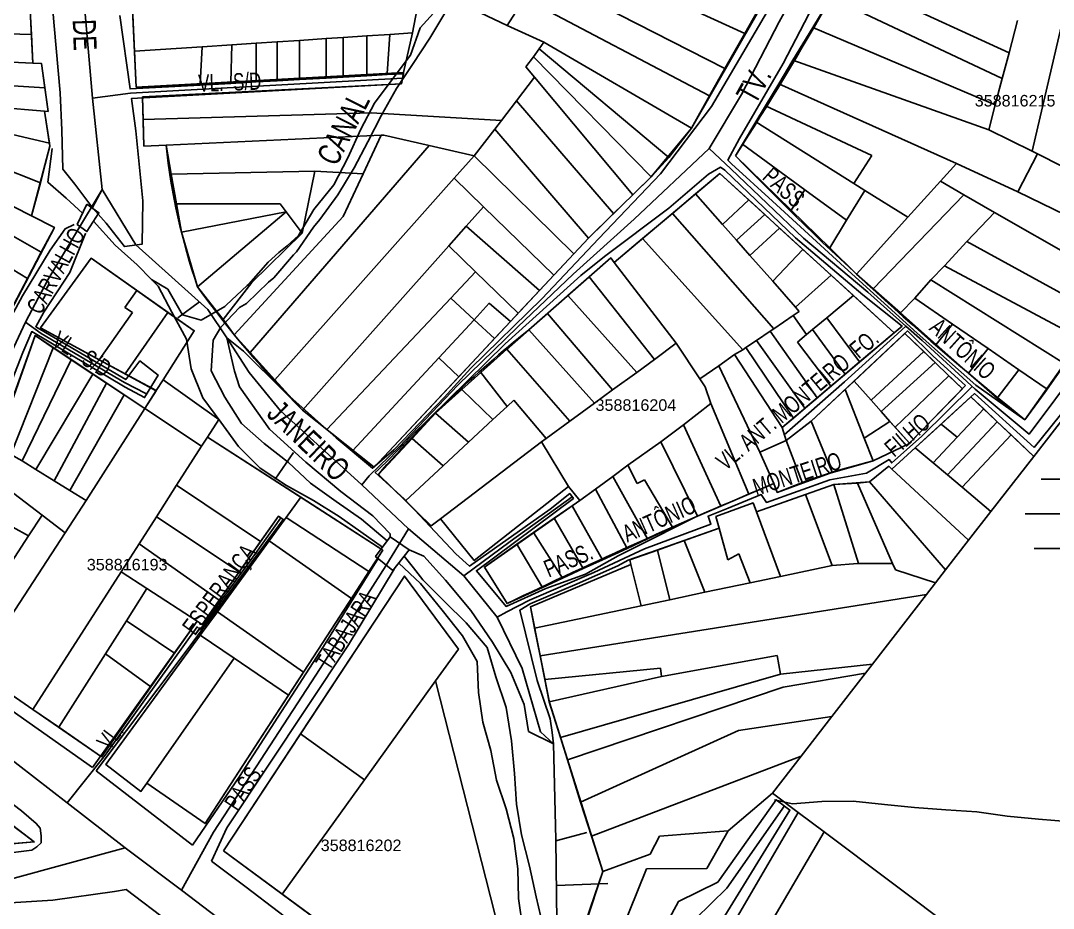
# Model space of a CAD drawing. Extents: x 201512 to 203323, y 4836571 to 4838029.
# Drawn here: x 202843.9 to 203022.7, y 4837185.4 to 4837339.1 of the extents above; entities that cross this region are included whole.
import ezdxf

# ---------------------------------------------------------------- set-up
doc = ezdxf.new("R2010")
doc.units = 0
doc.header["$LTSCALE"] = 1.5
doc.header["$MEASUREMENT"] = 0
for name, color, linetype in [('CD-MALHA-LOTES', 40, 'CONTINUOUS'), ('CD_TXT_QUADRA', 7, 'CONTINUOUS'), ('HD-ALAGADO-BREJO', 170, 'CONTINUOUS'), ('HD-CANAIS', 7, 'CONTINUOUS'), ('HD-TXT-CANAIS', 7, 'CONTINUOUS'), ('HD-VALAS-DRENOS', 170, 'CONTINUOUS'), ('RU-QUADRAS', 6, 'CONTINUOUS'), ('SV-EIXO-RUA-N-PAV', 6, 'CONTINUOUS'), ('SV-EIXO-RUA-PAV', 20, 'CONTINUOUS'), ('SV-ESTIVAS', 7, 'CONTINUOUS'), ('SV-PONTE-BUEIRO', 249, 'CONTINUOUS'), ('SV-RUA-NAO-PAV-S-GUIA-C-GUIA', 7, 'CONTINUOUS'), ('SV-RUA-PAVIM-S-GUIA-C-GUIA', 7, 'CONTINUOUS'), ('SV-TXT-RUA-N-PAV-S-GUIA-C-GUIA', 7, 'CONTINUOUS')]:
    doc.layers.add(name, color=color, linetype=linetype)
doc.styles.add('3588-16-2D_TXT$0$ARIAL', font='arial.ttf')
doc.styles.add('ARIAL', font='arial.ttf')
doc.styles.add('MONOTXT', font='arial.ttf', dxfattribs={"height": 0.2})

# ---------------------------------------------------------------- blocks, each defined once
blk = doc.blocks.new('*X4')
at = {"layer": 'HD-ALAGADO-BREJO', "color": 0}
for p, q in [((203020.595701, 4837259.714889), (203223.572554, 4837259.716919)), ((203017.827759, 4837253.714828), (203230.364967, 4837253.716954)), ((203019.383319, 4837247.714811), (203106.482137, 4837247.715682))]:
    blk.add_line(p, q, dxfattribs=at)

msp = doc.modelspace()

# ---------------------------------------------------------------- linework, layer by layer
at = {"layer": 'CD-MALHA-LOTES', "linetype": 'Continuous'}
for p, q in [((203029.86, 4837362.73), (203019.02, 4837316.51)), ((202937.39, 4837351.5), (202969.26, 4837336.87)), ((202934.6, 4837346.74), (202965.82, 4837330.81)), ((202986.17, 4837346.76), (203015.04, 4837333.53)), ((202917.59, 4837343.28), (202928.14, 4837338.22)), ((202928.14, 4837338.22), (202931.13, 4837342.99)), ((202931.13, 4837342.99), (202963.15, 4837326.09)), ((202984.21, 4837343.06), (202981.07, 4837337.88)), ((202984.21, 4837343.06), (203013.85, 4837329.07)), ((202845.75, 4837336.71), (202845.48, 4837341.8)), ((202911.71, 4837336.95), (202912.54, 4837341.2)), ((202969.26, 4837336.87), (202971.53, 4837340.83)), ((202863.31, 4837340.02), (202863.59, 4837333.79)), ((203015.04, 4837333.53), (203016.52, 4837339.08)), ((202805.46, 4837337.54), (202845.75, 4837336.71)), ((202907.82, 4837336.7), (202911.71, 4837336.95)), ((202910.19, 4837330.09), (202911.71, 4837336.95)), ((202928.14, 4837338.22), (202934.49, 4837335.33)), ((202965.82, 4837330.81), (202969.26, 4837336.87)), ((202981.07, 4837337.88), (202977.58, 4837332.25)), ((202981.07, 4837337.88), (203012.64, 4837324.5)), ((202846, 4837331.72), (202845.75, 4837336.71)), ((202880.46, 4837334.9), (202884.64, 4837335.18)), ((202884.64, 4837335.18), (202888.28, 4837335.42)), ((202884.65, 4837328.69), (202884.64, 4837335.18)), ((202888.28, 4837335.42), (202892.17, 4837335.67)), ((202888.29, 4837328.89), (202888.28, 4837335.42)), ((202892.17, 4837335.67), (202896.79, 4837335.97)), ((202892.18, 4837329.1), (202892.17, 4837335.67)), ((202896.79, 4837335.97), (202899.7, 4837336.17)), ((202896.8, 4837329.35), (202896.79, 4837335.97)), ((202899.7, 4837336.17), (202903.83, 4837336.44)), ((202899.71, 4837329.51), (202899.7, 4837336.17)), ((202903.83, 4837336.44), (202907.82, 4837336.7)), ((202903.84, 4837329.74), (202903.83, 4837336.44)), ((202907.33, 4837329.93), (202907.82, 4837336.7)), ((202933.66, 4837334.18), (202934.49, 4837335.33)), ((202934.49, 4837335.33), (202960.04, 4837320.49)), ((202805.62, 4837333.48), (202846, 4837331.72)), ((202863.59, 4837333.79), (202875.33, 4837334.56)), ((202863.59, 4837333.79), (202863.9, 4837327.55)), ((202874.97, 4837328.16), (202875.33, 4837334.56)), ((202875.33, 4837334.56), (202880.46, 4837334.9)), ((202880.46, 4837334.9), (202880.29, 4837328.45)), ((202933.66, 4837334.18), (202932.67, 4837332.82)), ((202956.14, 4837315.39), (202933.66, 4837334.18)), ((203013.85, 4837329.07), (203015.04, 4837333.53)), ((202847.48, 4837331.67), (202846, 4837331.72)), ((202848.06, 4837327.46), (202847.48, 4837331.67)), ((202932.67, 4837332.82), (202931.38, 4837331.06)), ((202932.67, 4837332.82), (202953.04, 4837312.03)), ((202977.58, 4837332.25), (202975.18, 4837328.12)), ((202977.58, 4837332.25), (203011.57, 4837320.19)), ((202899.71, 4837329.51), (202903.84, 4837329.74)), ((202903.84, 4837329.74), (202907.33, 4837329.93)), ((202907.33, 4837329.93), (202910.19, 4837330.09)), ((202910.19, 4837330.09), (202909.82, 4837328.17)), ((202931.38, 4837331.06), (202932.85, 4837329.3)), ((202963.15, 4837326.09), (202965.82, 4837330.81)), ((202848.06, 4837327.46), (202821.37, 4837329.11)), ((202863.9, 4837327.55), (202874.97, 4837328.16)), ((202909.82, 4837328.17), (202865, 4837325.87)), ((202874.97, 4837328.16), (202880.29, 4837328.45)), ((202880.29, 4837328.45), (202884.65, 4837328.69)), ((202884.65, 4837328.69), (202888.29, 4837328.89)), ((202888.29, 4837328.89), (202892.18, 4837329.1)), ((202892.18, 4837329.1), (202896.8, 4837329.35)), ((202896.8, 4837329.35), (202899.71, 4837329.51)), ((202932.85, 4837329.3), (202929.73, 4837325.21)), ((202949.87, 4837308.94), (202932.85, 4837329.3)), ((202975.18, 4837328.12), (202972.88, 4837324.32)), ((202975.18, 4837328.12), (203005.96, 4837314.37)), ((203012.64, 4837324.5), (203013.85, 4837329.07)), ((202848.62, 4837323.36), (202848.06, 4837327.46)), ((202823.01, 4837325.42), (202848.01, 4837323.41)), ((202865, 4837325.87), (202865.09, 4837321.98)), ((202929.73, 4837325.21), (202927.12, 4837321.78)), ((202929.73, 4837325.21), (202946.54, 4837305.7)), ((202960.04, 4837320.49), (202963.15, 4837326.09)), ((203011.57, 4837320.19), (203012.64, 4837324.5)), ((202848.86, 4837317.89), (202825.27, 4837323.41)), ((202848.86, 4837317.89), (202848.01, 4837323.41)), ((202848.01, 4837323.41), (202848.62, 4837323.36)), ((202904.58, 4837323.15), (202865.09, 4837321.98)), ((202927.12, 4837321.78), (202904.58, 4837323.15)), ((202972.88, 4837324.32), (202971.19, 4837321.54)), ((202972.88, 4837324.32), (202991.29, 4837315.75)), ((202865.09, 4837321.98), (202865.21, 4837317.36)), ((202927.12, 4837321.78), (202925.97, 4837320.27)), ((202971.19, 4837321.54), (202968.86, 4837317.69)), ((202971.19, 4837321.54), (202988.15, 4837310.87)), ((202823.75, 4837320.36), (202847.31, 4837311.02)), ((202906.32, 4837319.25), (202869.05, 4837317.54)), ((202903.19, 4837312.59), (202906.32, 4837319.25)), ((202906.77, 4837319.27), (202906.32, 4837319.25)), ((202914.63, 4837317.47), (202906.77, 4837319.27)), ((202925.97, 4837320.27), (202922.4, 4837315.7)), ((202942.21, 4837301.43), (202925.97, 4837320.27)), ((202956.14, 4837315.39), (202960.04, 4837320.49)), ((203019.02, 4837316.51), (203011.57, 4837320.19)), ((203062.34, 4837319.09), (203019.31, 4837263.66)), ((202822.16, 4837317.17), (202845.78, 4837305.28)), ((202847.31, 4837311.02), (202848.95, 4837317.33)), ((202848.95, 4837317.33), (202848.86, 4837317.89)), ((202865.21, 4837317.36), (202869.05, 4837317.54)), ((202869.05, 4837317.54), (202869.94, 4837312.53)), ((202883.61, 4837281.66), (202914.63, 4837317.47)), ((202922.4, 4837315.7), (202914.63, 4837317.47)), ((202968.86, 4837317.69), (202967.66, 4837315.7)), ((202979.69, 4837309.8), (202968.86, 4837317.69)), ((202918.97, 4837311.83), (202922.4, 4837315.7)), ((202922.4, 4837315.7), (202939.69, 4837298.74)), ((202953.04, 4837312.03), (202956.14, 4837315.39)), ((202967.66, 4837315.7), (202977.31, 4837306.27)), ((202991.29, 4837315.75), (202988.15, 4837310.87)), ((203019.96, 4837316.04), (203016.59, 4837309.45)), ((203019.96, 4837316.04), (203019.02, 4837316.51)), ((203019.96, 4837316.04), (203024.17, 4837313.91)), ((203003.18, 4837311.3), (203005.96, 4837314.37)), ((203005.96, 4837314.37), (203016.59, 4837309.45)), ((202869.94, 4837312.53), (202894.83, 4837313.04)), ((202869.94, 4837312.53), (202870.86, 4837307.37)), ((202887.89, 4837276.9), (202918.97, 4837311.83)), ((202892.65, 4837302.29), (202894.83, 4837313.04)), ((202894.83, 4837313.04), (202903.19, 4837312.59)), ((202903.19, 4837312.59), (202899.72, 4837305.19)), ((202924.05, 4837306.87), (202918.97, 4837311.83)), ((202949.87, 4837308.94), (202953.04, 4837312.03)), ((202964.97, 4837312.62), (202960.75, 4837309.09)), ((202969.97, 4837308.07), (202964.97, 4837312.62)), ((202847.45, 4837299), (202826.47, 4837310.97)), ((202845.78, 4837305.28), (202847.31, 4837311.02)), ((202988.15, 4837310.87), (202990.07, 4837309.67)), ((202997.51, 4837305.05), (203003.18, 4837311.3)), ((203003.18, 4837311.3), (203007.22, 4837308.95)), ((202946.54, 4837305.7), (202949.87, 4837308.94)), ((202960.75, 4837309.09), (202956.75, 4837305.72)), ((202965.42, 4837303.81), (202960.75, 4837309.09)), ((202979.69, 4837309.8), (202977.31, 4837306.27)), ((202986.91, 4837304.53), (202979.69, 4837309.8)), ((202990.07, 4837309.67), (202986.91, 4837304.53)), ((202990.07, 4837309.67), (202997.51, 4837305.05)), ((202991.51, 4837292.68), (203007.22, 4837308.95)), ((203007.22, 4837308.95), (203012.51, 4837305.86)), ((203016.59, 4837309.45), (203038.29, 4837298.9)), ((202824.2, 4837307.07), (202845.07, 4837294.47)), ((202870.86, 4837307.37), (202871.73, 4837302.47)), ((202870.86, 4837307.37), (202888.8, 4837307.37)), ((202888.8, 4837307.37), (202889.87, 4837305.96)), ((202921.05, 4837303.53), (202924.05, 4837306.87)), ((202936.19, 4837295.01), (202924.05, 4837306.87)), ((202969.97, 4837308.07), (202965.42, 4837303.81)), ((202972.78, 4837305.5), (202969.97, 4837308.07)), ((202849.72, 4837303.29), (202845.78, 4837305.28)), ((202871.73, 4837302.47), (202889.87, 4837305.96)), ((202889.87, 4837305.96), (202874.52, 4837292.99)), ((202899.72, 4837305.19), (202880.87, 4837284.7)), ((202889.87, 4837305.96), (202892.65, 4837302.29)), ((202942.21, 4837301.43), (202946.54, 4837305.7)), ((202956.75, 4837305.72), (202951.59, 4837301.38)), ((202974.3, 4837285.76), (202956.75, 4837305.72)), ((202972.78, 4837305.5), (202967.84, 4837301.07)), ((202975.31, 4837303.17), (202972.78, 4837305.5)), ((202977.31, 4837306.27), (202983.98, 4837299.75)), ((202988.61, 4837295.22), (202997.51, 4837305.05)), ((203007.71, 4837300.87), (203012.51, 4837305.86)), ((203012.51, 4837305.86), (203034.38, 4837293.4)), ((202847.45, 4837299), (202849.72, 4837303.29)), ((202918, 4837300.08), (202921.05, 4837303.53)), ((202921.05, 4837303.53), (202933.7, 4837292.35)), ((202967.84, 4837301.07), (202965.42, 4837303.81)), ((202975.31, 4837303.17), (202970.18, 4837298.42)), ((202979.34, 4837299.49), (202975.31, 4837303.17)), ((202983.98, 4837299.75), (202986.91, 4837304.53)), ((202871.73, 4837302.47), (202874.52, 4837292.99)), ((202883.93, 4837293.78), (202892.65, 4837302.29)), ((202939.69, 4837298.74), (202942.21, 4837301.43)), ((202946.66, 4837297.22), (202951.59, 4837301.38)), ((202951.59, 4837301.38), (202968.92, 4837282.11)), ((202892.67, 4837271.67), (202918, 4837300.08)), ((202922.67, 4837295.58), (202918, 4837300.08)), ((202970.18, 4837298.42), (202967.84, 4837301.07)), ((202974.11, 4837293.97), (202979.34, 4837299.49)), ((202984.22, 4837295.01), (202979.34, 4837299.49)), ((202983.98, 4837299.75), (202988.61, 4837295.22)), ((203007.71, 4837300.87), (203003.86, 4837296.64)), ((203030.74, 4837288.22), (203007.71, 4837300.87)), ((202845.07, 4837294.47), (202847.45, 4837299)), ((202856.06, 4837297.95), (202847.34, 4837285.88)), ((202864.02, 4837292.36), (202856.06, 4837297.95)), ((202936.19, 4837295.01), (202939.69, 4837298.74)), ((202946.06, 4837298), (202942.34, 4837294.75)), ((202946.66, 4837297.22), (202946.06, 4837298)), ((202974.11, 4837293.97), (202970.18, 4837298.42)), ((202957.42, 4837283.25), (202946.66, 4837297.22)), ((203003.86, 4837296.64), (203001.51, 4837294.21)), ((203003.86, 4837296.64), (203027.71, 4837283.93)), ((202842.71, 4837289.97), (202845.07, 4837294.47)), ((202918.37, 4837291.03), (202922.67, 4837295.58)), ((202930.04, 4837288.45), (202922.67, 4837295.58)), ((202933.7, 4837292.35), (202936.19, 4837295.01)), ((202942.34, 4837294.75), (202938.66, 4837291.52)), ((202953.63, 4837280.44), (202942.34, 4837294.75)), ((202978.07, 4837289.49), (202974.11, 4837293.97)), ((202978.07, 4837289.49), (202984.22, 4837295.01)), ((202988.13, 4837291.5), (202984.22, 4837295.01)), ((202988.61, 4837295.22), (202991.51, 4837292.68)), ((202998.72, 4837291.05), (203001.51, 4837294.21)), ((203001.51, 4837294.21), (203024.72, 4837279.66)), ((202861.93, 4837289.45), (202864.02, 4837292.36)), ((202869.38, 4837288.59), (202864.02, 4837292.36)), ((202874.52, 4837292.99), (202878.95, 4837287.34)), ((202878.95, 4837287.34), (202883.93, 4837293.78)), ((202930.04, 4837288.45), (202933.7, 4837292.35)), ((202991.51, 4837292.68), (202996.26, 4837288.48)), ((202896.92, 4837268.3), (202918.37, 4837291.03)), ((202918.37, 4837291.03), (202922.4, 4837287.31)), ((202938.66, 4837291.52), (202935.11, 4837288.39)), ((202950.56, 4837278.2), (202938.66, 4837291.52)), ((202983.48, 4837287.64), (202988.13, 4837291.5)), ((202995.15, 4837285.07), (202988.13, 4837291.5)), ((202998.72, 4837291.05), (202996.26, 4837288.48)), ((203005.26, 4837286.53), (202998.72, 4837291.05)), ((202863.27, 4837288.54), (202861.93, 4837289.45)), ((202861.95, 4837277.96), (202869.38, 4837288.59)), ((202873.95, 4837285.39), (202869.38, 4837288.59)), ((202922.4, 4837287.31), (202925.04, 4837290.15)), ((202925.04, 4837290.15), (202928.69, 4837287)), ((202977.66, 4837288.04), (202978.71, 4837288.76)), ((202978.71, 4837288.76), (202978.07, 4837289.49)), ((202857.47, 4837280.39), (202863.27, 4837288.54)), ((202878.95, 4837287.34), (202880.87, 4837284.7)), ((202922.4, 4837287.31), (202916.3, 4837280.74)), ((202922.4, 4837287.31), (202925.93, 4837284.06)), ((202925.93, 4837284.06), (202928.69, 4837287)), ((202928.69, 4837287), (202930.04, 4837288.45)), ((202935.11, 4837288.39), (202931.88, 4837285.55)), ((202946.36, 4837275.15), (202935.11, 4837288.39)), ((202977.66, 4837288.04), (202974.3, 4837285.76)), ((202977.66, 4837288.04), (202979.97, 4837284.73)), ((202981.03, 4837285.61), (202983.48, 4837287.64)), ((202983.48, 4837287.64), (202989.16, 4837280)), ((202996.26, 4837288.48), (203002.45, 4837283.01)), ((202847.34, 4837285.88), (202857.47, 4837280.39)), ((202868.56, 4837276.92), (202873.95, 4837285.39)), ((202931.88, 4837285.55), (202928.08, 4837282.2)), ((202943.26, 4837272.89), (202931.88, 4837285.55)), ((202971.29, 4837283.72), (202973.66, 4837285.32)), ((202973.66, 4837285.32), (202974.3, 4837285.76)), ((202973.66, 4837285.32), (202981.81, 4837273.8)), ((202979.97, 4837284.73), (202981.03, 4837285.61)), ((202981.03, 4837285.61), (202986.64, 4837277.86)), ((202989.16, 4837280), (202995.15, 4837285.07)), ((203005.26, 4837286.53), (203002.45, 4837283.01)), ((203011.41, 4837282.31), (203005.26, 4837286.53)), ((202846.37, 4837284.56), (202839.57, 4837265.64)), ((202849.48, 4837282.44), (202846.37, 4837284.56)), ((202880.87, 4837284.7), (202883.61, 4837281.66)), ((202919.75, 4837277.45), (202925.93, 4837284.06)), ((202953.63, 4837280.44), (202957.42, 4837283.25)), ((202957.42, 4837283.25), (202961.51, 4837277.09)), ((202969.47, 4837282.48), (202971.29, 4837283.72)), ((202971.29, 4837283.72), (202979.66, 4837271.99)), ((202978.39, 4837283.44), (202979.97, 4837284.73)), ((202984.19, 4837275.79), (202978.39, 4837283.44)), ((202996.98, 4837284.93), (202988.2, 4837276.69)), ((203000.27, 4837281.8), (202996.98, 4837284.93)), ((202842.19, 4837264), (202849.48, 4837282.44)), ((202852.6, 4837280.38), (202849.48, 4837282.44)), ((202883.61, 4837281.66), (202887.89, 4837276.9)), ((202928.08, 4837282.2), (202923.58, 4837278.17)), ((202938.99, 4837269.76), (202928.08, 4837282.2)), ((202968.92, 4837282.11), (202967.51, 4837281.29)), ((202968.92, 4837282.11), (202969.47, 4837282.48)), ((202969.47, 4837282.48), (202977.72, 4837270.26)), ((202991.14, 4837273.39), (203000.27, 4837281.8)), ((203002.27, 4837279.91), (203000.27, 4837281.8)), ((203002.45, 4837283.01), (203008.03, 4837278.05)), ((203011.41, 4837282.31), (203008.03, 4837278.05)), ((203016.72, 4837278.66), (203011.41, 4837282.31)), ((202844.11, 4837262.86), (202852.6, 4837280.38)), ((202856.35, 4837277.91), (202852.6, 4837280.38)), ((202857.47, 4837280.39), (202861.95, 4837277.96)), ((202916.3, 4837280.74), (202901.42, 4837264.7)), ((202919.75, 4837277.45), (202916.3, 4837280.74)), ((202950.56, 4837278.2), (202953.63, 4837280.44)), ((202967.51, 4837281.29), (202964.81, 4837279.32)), ((202975.74, 4837268.63), (202967.51, 4837281.29)), ((202986.64, 4837277.86), (202989.16, 4837280)), ((202992.88, 4837271.44), (203002.27, 4837279.91)), ((203002.27, 4837279.91), (203004.64, 4837277.6)), ((203021.65, 4837275.27), (203024.72, 4837279.66)), ((202856.35, 4837277.91), (202846.49, 4837261.4)), ((202858.75, 4837276.33), (202856.35, 4837277.91)), ((202861.95, 4837277.96), (202867.35, 4837275.04)), ((202923.58, 4837278.17), (202920.3, 4837275.22)), ((202923.58, 4837278.17), (202928.13, 4837272.32)), ((202946.36, 4837275.15), (202950.56, 4837278.2)), ((202964.81, 4837279.32), (202961.51, 4837277.09)), ((202964.81, 4837279.32), (202971.89, 4837264.41)), ((202986.64, 4837277.86), (202984.19, 4837275.79)), ((203008.03, 4837278.05), (203012.97, 4837273.71)), ((203016.72, 4837278.66), (203012.97, 4837273.71)), ((203021.65, 4837275.27), (203016.72, 4837278.66)), ((202858.75, 4837276.33), (202849.66, 4837259.44)), ((202861.78, 4837274.32), (202858.75, 4837276.33)), ((202867.35, 4837275.04), (202868.56, 4837276.92)), ((202878.18, 4837270.02), (202868.56, 4837276.92)), ((202887.89, 4837276.9), (202892.67, 4837271.67)), ((202905.07, 4837261.78), (202919.75, 4837277.45)), ((202961.51, 4837277.09), (202962.42, 4837275.72)), ((202986.65, 4837275.24), (202988.2, 4837276.69)), ((202988.2, 4837276.69), (202991.14, 4837273.39)), ((203004.64, 4837277.6), (202995.31, 4837268.71)), ((203006.97, 4837275.37), (203004.64, 4837277.6)), ((202852.42, 4837257.76), (202861.78, 4837274.32)), ((202865.38, 4837271.95), (202861.78, 4837274.32)), ((202867.35, 4837275.04), (202865.38, 4837271.95)), ((202920.3, 4837275.22), (202915.71, 4837271.12)), ((202925.66, 4837270.02), (202920.3, 4837275.22)), ((202943.26, 4837272.89), (202946.36, 4837275.15)), ((202962.42, 4837275.72), (202963.41, 4837272.82)), ((202986.65, 4837275.24), (202980.75, 4837269.74)), ((202981.81, 4837273.8), (202984.19, 4837275.79)), ((202989.95, 4837266.8), (202986.65, 4837275.24)), ((202997.8, 4837265.92), (203006.97, 4837275.37)), ((203017.76, 4837270.01), (203021.65, 4837275.27)), ((202928.13, 4837272.32), (202929.29, 4837273.4)), ((202929.29, 4837273.4), (202934.87, 4837266.74)), ((202938.99, 4837269.76), (202943.26, 4837272.89)), ((202963.41, 4837272.82), (202958.64, 4837269.09)), ((202969.97, 4837257.1), (202963.41, 4837272.82)), ((202979.66, 4837271.99), (202981.81, 4837273.8)), ((202991.14, 4837273.39), (202992.88, 4837271.44)), ((203008.44, 4837273.98), (203003.27, 4837269.25)), ((203010.65, 4837271.88), (203008.44, 4837273.98)), ((203012.97, 4837273.71), (203017.76, 4837270.01)), ((202855.24, 4837256.05), (202865.38, 4837271.95)), ((202875.22, 4837265.41), (202865.38, 4837271.95)), ((202892.67, 4837271.67), (202896.92, 4837268.3)), ((202915.71, 4837271.12), (202911.65, 4837266.76)), ((202921.46, 4837266.12), (202915.71, 4837271.12)), ((202925.66, 4837270.02), (202928.13, 4837272.32)), ((202979.66, 4837271.99), (202977.72, 4837270.26)), ((202992.88, 4837271.44), (202994.42, 4837269.71)), ((203006.06, 4837266.99), (203010.65, 4837271.88)), ((203013, 4837269.65), (203010.65, 4837271.88)), ((202876.24, 4837267), (202878.18, 4837270.02)), ((202921.46, 4837266.12), (202925.66, 4837270.02)), ((202934.87, 4837266.74), (202938.99, 4837269.76)), ((202958.64, 4837269.09), (202954.72, 4837266.2)), ((202965.15, 4837255.06), (202958.64, 4837269.09)), ((202977.72, 4837270.26), (202975.74, 4837268.63)), ((202980.75, 4837269.74), (202976.44, 4837266.38)), ((202980.75, 4837269.74), (202984.44, 4837260.91)), ((202994.42, 4837269.71), (202989.95, 4837266.8)), ((202995.31, 4837268.71), (202994.42, 4837269.71)), ((203003.27, 4837269.25), (202998.77, 4837265.12)), ((203003.27, 4837269.25), (203006.06, 4837266.99)), ((203004.36, 4837260.45), (203013, 4837269.65)), ((203015.4, 4837267.36), (203013, 4837269.65)), ((202896.92, 4837268.3), (202901.42, 4837264.7)), ((202975.74, 4837268.63), (202976.44, 4837266.38)), ((202995.31, 4837268.71), (202997.8, 4837265.92)), ((203006.9, 4837258.31), (203015.4, 4837267.36)), ((203019.31, 4837263.66), (203015.4, 4837267.36)), ((202875.22, 4837265.41), (202870.89, 4837258.68)), ((202876.24, 4837267), (202875.22, 4837265.41)), ((202892.4, 4837256.57), (202876.24, 4837267)), ((202911.65, 4837266.76), (202905.82, 4837260.53)), ((202917.02, 4837262.04), (202911.65, 4837266.76)), ((202934.1, 4837266.17), (202916.57, 4837252.86)), ((202917.02, 4837262.04), (202921.46, 4837266.12)), ((202934.87, 4837266.74), (202934.1, 4837266.17)), ((202938.73, 4837258.42), (202934.1, 4837266.17)), ((202954.72, 4837266.2), (202949.03, 4837262.12)), ((202961.11, 4837253.33), (202954.72, 4837266.2)), ((202976.44, 4837266.38), (202971.89, 4837264.41)), ((202976.44, 4837266.38), (202979.29, 4837259.02)), ((202991.49, 4837262.86), (202989.95, 4837266.8)), ((203001.88, 4837262.54), (203006.06, 4837266.99)), ((202842.19, 4837264), (202844.11, 4837262.86)), ((202901.42, 4837264.7), (202905.07, 4837261.78)), ((202971.89, 4837264.41), (202974.33, 4837258.96)), ((202998.77, 4837265.12), (202994.76, 4837261.46)), ((202998.77, 4837265.12), (203001.88, 4837262.54)), ((203011.88, 4837254.09), (203019.31, 4837263.66)), ((202846.49, 4837261.4), (202844.11, 4837262.86)), ((202910.55, 4837255.98), (202917.02, 4837262.04)), ((202949.03, 4837262.12), (202946.43, 4837260.19)), ((202950.66, 4837258.99), (202949.03, 4837262.12)), ((202984.44, 4837260.91), (202991.49, 4837262.86)), ((202990.89, 4837259.24), (202994.22, 4837261.96)), ((202994.22, 4837261.96), (202994.76, 4837261.46)), ((203001.88, 4837262.54), (203004.36, 4837260.45)), ((202847.59, 4837253.47), (202839.03, 4837259.99)), ((202846.49, 4837261.4), (202849.66, 4837259.44)), ((202905.82, 4837260.53), (202910.55, 4837255.98)), ((202946.43, 4837260.19), (202943.41, 4837257.97)), ((202952.42, 4837249.36), (202946.43, 4837260.19)), ((202979.29, 4837259.02), (202984.44, 4837260.91)), ((202994.76, 4837261.46), (203008.05, 4837249.15)), ((203004.36, 4837260.45), (203006.9, 4837258.31)), ((202849.66, 4837259.44), (202852.42, 4837257.76)), ((202870.89, 4837258.68), (202867.38, 4837253.2)), ((202870.89, 4837258.68), (202885.44, 4837248.94)), ((202922.42, 4837245.63), (202938.73, 4837258.42)), ((202940.7, 4837256.03), (202938.73, 4837258.42)), ((202951.91, 4837259.61), (202950.66, 4837258.99)), ((202956.77, 4837251.41), (202951.91, 4837259.61)), ((202974.33, 4837258.96), (202969.97, 4837257.1)), ((202974.33, 4837258.96), (202974.9, 4837257.41)), ((202974.9, 4837257.41), (202979.29, 4837259.02)), ((202984.73, 4837258.81), (202979.8, 4837257.07)), ((202988.78, 4837259), (202984.73, 4837258.81)), ((202984.73, 4837258.81), (202988.99, 4837245.12)), ((202990.89, 4837259.24), (202988.78, 4837259)), ((202988.78, 4837259), (202994.88, 4837245.12)), ((203004.06, 4837244.01), (202990.89, 4837259.24)), ((203006.9, 4837258.31), (203011.88, 4837254.09)), ((202855.24, 4837256.05), (202852.42, 4837257.76)), ((202889.85, 4837253.07), (202892.4, 4837256.57)), ((202906.58, 4837247.41), (202892.4, 4837256.57)), ((202943.41, 4837257.97), (202940.7, 4837256.03)), ((202948.91, 4837247.74), (202943.41, 4837257.97)), ((202965.15, 4837255.06), (202969.97, 4837257.1)), ((202979.8, 4837257.07), (202971.3, 4837254.04)), ((202979.8, 4837257.07), (202984.44, 4837244.78)), ((202851.59, 4837250.41), (202855.24, 4837256.05)), ((202914.98, 4837251.66), (202910.55, 4837255.98)), ((202939.39, 4837255.12), (202936.27, 4837252.94)), ((202940.7, 4837256.03), (202939.39, 4837255.12)), ((202944.64, 4837245.77), (202939.39, 4837255.12)), ((202961.11, 4837253.33), (202965.15, 4837255.06)), ((202970.73, 4837255.6), (202964.29, 4837253.25)), ((202971.3, 4837254.04), (202970.73, 4837255.6)), ((202839.73, 4837252.91), (202845.23, 4837249.88)), ((202845.23, 4837249.88), (202847.59, 4837253.47)), ((202851.59, 4837250.41), (202847.59, 4837253.47)), ((202867.38, 4837253.2), (202864.38, 4837248.53)), ((202867.38, 4837253.2), (202881.72, 4837243.66)), ((202885.44, 4837248.94), (202888.53, 4837253.32)), ((202888.53, 4837253.32), (202889.5, 4837252.6)), ((202889.5, 4837252.6), (202889.85, 4837253.07)), ((202889.85, 4837253.07), (202904.2, 4837243.74)), ((202916.57, 4837252.86), (202914.98, 4837251.66)), ((202916.57, 4837252.86), (202922.42, 4837245.63)), ((202936.27, 4837252.94), (202932.69, 4837250.46)), ((202941.3, 4837244.25), (202936.27, 4837252.94)), ((202956.77, 4837251.41), (202961.11, 4837253.33)), ((202964.29, 4837253.25), (202964.84, 4837251.24)), ((202971.3, 4837254.04), (202975.46, 4837242.88)), ((203008.05, 4837249.15), (203011.88, 4837254.09)), ((202889.5, 4837252.6), (202886.9, 4837249.04)), ((202952.42, 4837249.36), (202956.77, 4837251.41)), ((202964.84, 4837251.24), (202958.77, 4837249.08)), ((202964.84, 4837251.24), (202966.34, 4837245.73)), ((202845.23, 4837249.88), (202832.32, 4837230.03)), ((202836.52, 4837227.38), (202851.59, 4837250.41)), ((202932.69, 4837250.46), (202929.82, 4837248.45)), ((202937.69, 4837242.6), (202932.69, 4837250.46)), ((202948.91, 4837247.74), (202952.42, 4837249.36)), ((202864.38, 4837248.53), (202861.26, 4837243.67)), ((202864.38, 4837248.53), (202878.28, 4837238.79)), ((202886.9, 4837249.04), (202877.94, 4837236.75)), ((202881.72, 4837243.66), (202885.44, 4837248.94)), ((202901.16, 4837239.04), (202886.9, 4837249.04)), ((202929.82, 4837248.45), (202924.18, 4837244.51)), ((202934.24, 4837240.99), (202929.82, 4837248.45)), ((202944.64, 4837245.77), (202948.91, 4837247.74)), ((202954.17, 4837247.45), (202949.35, 4837245.73)), ((202958.77, 4837249.08), (202954.17, 4837247.45)), ((202954.17, 4837247.45), (202956.29, 4837238.85)), ((202962.35, 4837240.13), (202958.77, 4837249.08)), ((203008.05, 4837249.15), (203004.06, 4837244.01)), ((202904.2, 4837243.74), (202906.58, 4837247.41)), ((202941.3, 4837244.25), (202944.64, 4837245.77)), ((202949.35, 4837245.73), (202949.54, 4837244.94)), ((202966.34, 4837245.73), (202968.25, 4837246.81)), ((202968.25, 4837246.81), (202970.21, 4837241.78)), ((202924.18, 4837244.51), (202928.12, 4837238.18)), ((202949.54, 4837244.94), (202932.15, 4837237.61)), ((202937.69, 4837242.6), (202941.3, 4837244.25)), ((202951.33, 4837237.8), (202949.54, 4837244.94)), ((202975.46, 4837242.88), (202984.44, 4837244.78)), ((202984.44, 4837244.78), (202988.83, 4837245.12)), ((202988.99, 4837245.12), (202988.83, 4837245.12)), ((202988.99, 4837245.12), (202994.88, 4837245.12)), ((202994.88, 4837245.12), (202995.36, 4837244.04)), ((203002.33, 4837241.78), (202995.36, 4837244.04)), ((203004.06, 4837244.01), (203002.33, 4837241.78)), ((202861.26, 4837243.67), (202845.96, 4837219.86)), ((202865.72, 4837240.78), (202861.26, 4837243.67)), ((202878.28, 4837238.79), (202881.72, 4837243.66)), ((202910.37, 4837242.93), (202892.34, 4837215.63)), ((202901.16, 4837239.04), (202904.2, 4837243.74)), ((202919.68, 4837230.3), (202910.37, 4837242.93)), ((202934.24, 4837240.99), (202937.69, 4837242.6)), ((202970.21, 4837241.78), (202975.46, 4837242.88)), ((202862.19, 4837235.21), (202865.72, 4837240.78)), ((202874.42, 4837235.13), (202865.72, 4837240.78)), ((202928.12, 4837238.18), (202934.24, 4837240.99)), ((202970.21, 4837241.78), (202962.35, 4837240.13)), ((203000.77, 4837239.76), (203002.33, 4837241.78)), ((202875.3, 4837234.56), (202878.28, 4837238.79)), ((202892.87, 4837226.33), (202901.16, 4837239.04)), ((202933.85, 4837229.16), (203000.77, 4837239.76)), ((202956.29, 4837238.85), (202951.33, 4837237.8)), ((202956.29, 4837238.85), (202962.35, 4837240.13)), ((202991.4, 4837227.69), (203000.77, 4837239.76)), ((202877.94, 4837236.75), (202874.99, 4837232.71)), ((202877.94, 4837236.75), (202892.87, 4837226.33)), ((202932.15, 4837237.61), (202932.87, 4837233.91)), ((202932.87, 4837233.91), (202951.33, 4837237.8)), ((202858.54, 4837229.46), (202862.19, 4837235.21)), ((202862.19, 4837235.21), (202870.5, 4837229.58)), ((202870.5, 4837229.58), (202874.42, 4837235.13)), ((202874.42, 4837235.13), (202875.3, 4837234.56)), ((202932.87, 4837233.91), (202933.85, 4837229.16)), ((202874.99, 4837232.71), (202858.65, 4837210.3)), ((202874.99, 4837232.71), (202880.87, 4837228.72)), ((202866.41, 4837223.79), (202870.5, 4837229.58)), ((202915.74, 4837224.81), (202919.68, 4837230.3)), ((202850.48, 4837216.76), (202858.54, 4837229.46)), ((202858.54, 4837229.46), (202866.41, 4837223.79)), ((202865.72, 4837207.11), (202880.87, 4837228.72)), ((202880.87, 4837228.72), (202890.28, 4837222.35)), ((202933.85, 4837229.16), (202934.66, 4837225.02)), ((202974.86, 4837229.21), (202954.88, 4837225.54)), ((202975.47, 4837225.97), (202974.86, 4837229.21)), ((202836.06, 4837226.67), (202845.96, 4837219.86)), ((202890.28, 4837222.35), (202892.87, 4837226.33)), ((202954.69, 4837226.99), (202934.66, 4837225.02)), ((202937.34, 4837215.02), (202975.47, 4837225.97)), ((202954.88, 4837225.54), (202954.69, 4837226.99)), ((202991.4, 4837227.69), (202975.47, 4837225.97)), ((202975.91, 4837223.73), (202990.2, 4837226.13)), ((202984.38, 4837218.66), (202990.2, 4837226.13)), ((202990.2, 4837226.13), (202991.4, 4837227.69)), ((202903.42, 4837207.67), (202915.74, 4837224.81)), ((202926.04, 4837184.22), (202915.74, 4837224.81)), ((202934.66, 4837225.02), (202935.41, 4837221.15)), ((202935.41, 4837221.15), (202954.88, 4837225.54)), ((202857.86, 4837211.68), (202866.41, 4837223.79)), ((202938.57, 4837211.14), (202975.91, 4837223.73)), ((202875.81, 4837200.11), (202890.28, 4837222.35)), ((202935.41, 4837221.15), (202937.34, 4837215.02)), ((202845.96, 4837219.86), (202850.48, 4837216.76)), ((202968.17, 4837216.19), (202984.38, 4837218.66)), ((202979.04, 4837211.78), (202984.38, 4837218.66)), ((202850.48, 4837216.76), (202857.86, 4837211.68)), ((202892.34, 4837215.63), (202878.99, 4837195.4)), ((202892.34, 4837215.63), (202903.42, 4837207.67)), ((202940.84, 4837203.82), (202968.17, 4837216.19)), ((202846.24, 4837196.92), (202823.44, 4837214.13)), ((202937.34, 4837215.02), (202938.57, 4837211.14)), ((202942.76, 4837197.94), (202979.04, 4837211.78)), ((202974.07, 4837205.37), (202979.04, 4837211.78)), ((202858.65, 4837210.3), (202864.7, 4837205.66)), ((202938.57, 4837211.14), (202940.84, 4837203.82)), ((202864.7, 4837205.66), (202865.72, 4837207.11)), ((202865.72, 4837207.11), (202875.81, 4837200.11)), ((202889.19, 4837187.87), (202903.42, 4837207.67)), ((202966.42, 4837198.83), (202974.07, 4837205.37)), ((202974.07, 4837205.37), (202978.51, 4837202.04)), ((202940.84, 4837203.82), (202942.76, 4837197.94)), ((202978.51, 4837202.04), (202945.53, 4837145.4)), ((202983.04, 4837198.65), (202978.51, 4837202.04)), ((202942.76, 4837197.94), (202944.71, 4837191.81)), ((202952.91, 4837194.82), (202954.5, 4837197.91)), ((202954.5, 4837197.91), (202966.42, 4837198.83)), ((202962.72, 4837164.23), (202983.04, 4837198.65)), ((202962.73, 4837192.35), (202966.42, 4837198.83)), ((203021.56, 4837169.76), (202983.04, 4837198.65)), ((202762.56, 4837189.94), (202846.24, 4837196.92)), ((202878.99, 4837195.4), (202889.19, 4837187.87)), ((202944.71, 4837191.81), (202952.91, 4837194.82)), ((202947.64, 4837180.89), (202952.24, 4837192.29)), ((202952.24, 4837192.29), (202962.73, 4837192.35)), ((202944.71, 4837191.81), (202941.76, 4837182.89)), ((202889.19, 4837187.87), (202913.4, 4837170.04))]:
    msp.add_line(p, q, dxfattribs=at)
at = {"layer": 'HD-CANAIS'}
for points in [[(202916.536429, 4837341.619852), (202913.05981, 4837337.846846), (202911.394784, 4837333.127062), (202908.053813, 4837328.653558), (202905.138684, 4837324.792337), (202902.815766, 4837320.276029), (202900.545406, 4837315.309831), (202898.123401, 4837310.642847), (202894.649654, 4837306.369624), (202891.976633, 4837301.9012), (202890.037998, 4837300.088508), (202888.587853, 4837298.951546), (202886.755818, 4837297.267137), (202883.379146, 4837293.494742), (202883.130714, 4837293.243107), (202879.45219, 4837289.819032), (202879.253444, 4837289.617724), (202875.119128, 4837287.241357), (202871.91536, 4837288.172226), (202869.341149, 4837292.608587), (202866.556619, 4837294.265675), (202867.689148, 4837293.098727), (202870.063751, 4837288.611123), (202872.589424, 4837283.924349), (202873.41829, 4837278.827018), (202875.396263, 4837273.786732), (202878.518747, 4837269.60384), (202881.591546, 4837265.37062), (202885.361391, 4837261.591871), (202889.92622, 4837258.618355), (202894.588699, 4837256.045624), (202899.052432, 4837253.271585), (202906.532537, 4837247.918821)], [(202907.34216, 4837249.012685), (202902.903273, 4837252.794881), (202898.538052, 4837255.81964), (202894.072022, 4837258.993853), (202890.253351, 4837262.57221), (202886.036328, 4837265.898015), (202882.118285, 4837269.375717), (202879.243658, 4837273.910289), (202876.868768, 4837278.447914), (202877.237833, 4837283.802683), (202878.524514, 4837286.011578), (202881.753274, 4837289.432905), (202882.998595, 4837290.140843), (202886.77563, 4837293.815638), (202887.720822, 4837294.571766), (202891.146319, 4837298.544553), (202891.643184, 4837299.047824), (202894.567222, 4837303.317688), (202895.708863, 4837304.675298), (202898.832795, 4837308.946383), (202901.604615, 4837313.615505), (202903.977794, 4837318.082096), (202906.350112, 4837322.698753), (202908.972297, 4837327.316937), (202911.746988, 4837331.485841), (202914.719277, 4837336.056141), (202917.491384, 4837340.675241)], [(202934.923683, 4837155.058812), (202934.665128, 4837160.945749), (202934.635553, 4837166.097987), (202934.605117, 4837171.400291), (202934.625228, 4837176.602856), (202934.3432, 4837182.203763), (202933.163944, 4837187.399), (202931.983827, 4837192.744302), (202930.603528, 4837198.138404), (202929.773513, 4837203.435822), (202929.392974, 4837208.786009), (202928.860791, 4837214.435411), (202927.928245, 4837220.182414), (202926.148444, 4837225.524051), (202924.670208, 4837230.567391), (202921.047412, 4837234.847273), (202917.328402, 4837238.476262), (202913.508296, 4837242.304728), (202911.90475, 4837244.348246), (202910.285359, 4837246.36439)], [(202909.34237, 4837245.17438), (202913.100869, 4837241.679981), (202916.886966, 4837237.022884), (202920.410676, 4837232.592326), (202922.934913, 4837228.15566), (202923.165531, 4837222.804556), (202923.894737, 4837217.656593), (202925.322139, 4837212.763013), (202926.301213, 4837207.616577), (202927.978769, 4837202.674503), (202929.257685, 4837197.529898), (202929.987466, 4837192.281892), (202930.116988, 4837187.130264), (202930.846482, 4837181.932279), (202931.876391, 4837176.636083), (202932.355442, 4837171.536615), (202932.985562, 4837166.237975), (202932.914615, 4837161.18517), (202932.214996, 4837156.961793)]]:
    msp.add_lwpolyline(points, dxfattribs=at)
at = {"layer": 'HD-VALAS-DRENOS'}
for points in [[(202849.311232, 4837316.947677), (202848.594936, 4837311.140576), (202851.759355, 4837308.358597), (202854.611844, 4837305.757949)], [(202856.488155, 4837304.378171), (202860.251989, 4837300.20664), (202864.069511, 4837296.82837), (202866.556619, 4837294.265675)], [(202974.447071, 4837204.209037), (202977.549456, 4837203.527665), (202982.594783, 4837203.90866), (202988.041622, 4837203.991966), (202993.492481, 4837203.374969), (202998.692897, 4837202.856488), (203004.092347, 4837202.489294), (203009.441823, 4837202.121794), (203014.743622, 4837201.353815), (203020.143646, 4837200.886578), (203025.793538, 4837200.420867), (203027.474227, 4837200.283505), (203035.113402, 4837199.634021), (203035.443618, 4837199.579411), (203040.542077, 4837199.410472), (203046.041474, 4837199.043888), (203051.489461, 4837198.927108), (203056.786954, 4837198.909455), (203061.694707, 4837197.138599), (203065.615908, 4837193.110657), (203069.880034, 4837190.285375), (203074.195569, 4837187.210289), (203075.304752, 4837185.516268)]]:
    msp.add_lwpolyline(points, dxfattribs=at)
at = {"layer": 'RU-QUADRAS', "color": 6, "linetype": 'Continuous'}
for points in [[(202842.89, 4837393.85), (202846, 4837331.72), (202847.48, 4837331.67), (202848.62, 4837323.36), (202848.01, 4837323.41), (202848.95, 4837317.33), (202845.78, 4837305.28), (202849.72, 4837303.29), (202835.26, 4837275.78)], [(202936.61, 4837168.2), (202944.71, 4837191.81), (202935.44, 4837221.07), (202932.15, 4837237.61), (202949.54, 4837244.94), (202949.35, 4837245.73), (202964.84, 4837251.24), (202964.29, 4837253.25), (202970.73, 4837255.6), (202971.3, 4837254.04), (202984.73, 4837258.81), (202990.89, 4837259.24), (202994.22, 4837261.96), (202994.76, 4837261.46), (203008.44, 4837273.98), (203019.31, 4837263.66), (203062.34, 4837319.09), (203085.59, 4837351.27), (203081.64, 4837354.31), (203089.99, 4837367.12), (203148.08, 4837323.07)], [(202837.94, 4837260.83), (202846.37, 4837284.56), (202865.38, 4837271.95), (202867.35, 4837275.03), (202847.34, 4837285.88), (202856.06, 4837297.95), (202873.95, 4837285.39), (202868.54, 4837276.91), (202878.18, 4837270.02), (202876.24, 4837267), (202906.58, 4837247.41), (202875.81, 4837200.11), (202865.72, 4837207.11), (202864.7, 4837205.66), (202858.65, 4837210.3), (202889.5, 4837252.6), (202888.53, 4837253.32), (202875.3, 4837234.56), (202874.42, 4837235.13), (202857.86, 4837211.68), (202836.06, 4837226.67)]]:
    msp.add_lwpolyline(points, dxfattribs=at)
for points in [[(202967.66, 4837315.7, 0.0286535558), (202999.26, 4837371.5), (203022.98, 4837363.82), (203029.86, 4837362.73), (203076.49, 4837349.78), (203080.8, 4837348.01), (203078.85, 4837344.29), (203060.95, 4837319.71), (203057.59, 4837320.81), (203055.94, 4837317.07), (203054.67, 4837317.61), (203051.8, 4837309.11), (203045.42, 4837311.37), (203043.85, 4837305.29), (203042.85, 4837305.47), (203017.76, 4837270.01, -0.030718484)], [(202905.82, 4837260.53, -0.0455153738), (202931.88, 4837285.55), (202946.06, 4837298), (202946.66, 4837297.22), (202964.97, 4837312.62), (202995.15, 4837285.07), (202975.74, 4837268.63), (202976.44, 4837266.38), (202980.75, 4837269.74), (202996.98, 4837284.93), (203006.97, 4837275.37), (202997.8, 4837265.92), (202994.42, 4837269.71), (202989.95, 4837266.8), (202991.49, 4837262.86, 0.0409130169), (202974.9, 4837257.41), (202974.33, 4837258.96, 0.013274458), (202928.12, 4837238.18), (202924.18, 4837244.51), (202940.7, 4837256.03), (202938.73, 4837258.42), (202922.42, 4837245.63), (202916.57, 4837252.86), (202914.98, 4837251.65)]]:
    msp.add_lwpolyline(points, format="xyb", close=True, dxfattribs=at)
msp.add_lwpolyline([(202986.21, 4837366.18), (202960.04, 4837320.49), (202953.04, 4837312.03), (202942.21, 4837301.43), (202905.07, 4837261.78), (202892.67, 4837271.67, -0.0421112459), (202874.53, 4837293.01, -0.0559435971), (202869.05, 4837317.54), (202865.21, 4837317.36), (202865, 4837325.87), (202909.82, 4837328.17), (202910.19, 4837330.09), (202863.9, 4837327.55), (202862.32, 4837360.47)], format="xyb", dxfattribs=at)
for points in [[(202721.9, 4837284.34), (202726.92, 4837286.99), (202846.24, 4837196.92), (202731.32, 4837187.33)], [(202878.99, 4837195.4), (202910.37, 4837242.93), (202919.68, 4837230.3), (202915.74, 4837224.81), (202926.04, 4837184.22), (202925.15, 4837183.23), (202931.2, 4837177.2), (202929.28, 4837175.17), (202934.07, 4837170.22), (202932.53, 4837168.77), (202934.12, 4837166.88), (202933.92, 4837162.93), (202932.06, 4837161.4), (202934.01, 4837159.66), (202929.93, 4837155.44), (202913.4, 4837170.04)]]:
    msp.add_lwpolyline(points, close=True, dxfattribs=at)
at = {"layer": 'SV-EIXO-RUA-N-PAV'}
for points in [[(202834.37598, 4837593.92), (202834.448273, 4837577.124229), (202836.656849, 4837536.525142), (202837.199573, 4837525.74972), (202840.413697, 4837469.980687), (202847.867682, 4837412.194552), (202851.133238, 4837381.881678), (202853.262948, 4837360.868538), (202856.294356, 4837325.658323), (202858.0195, 4837309.827247), (202863.815197, 4837300.251748), (202876.307871, 4837289.09949)], [(203022.677982, 4837447.214275), (203016.652609, 4837428.636043), (203008.869837, 4837409.555697), (202995.366917, 4837376.145033), (202984.517289, 4837355.578402), (202975.228174, 4837338.883099), (202968.698099, 4837326.268122), (202963.133429, 4837316.950536), (202950.122455, 4837304.739321), (202939.578053, 4837295.199148), (202929.991983, 4837286.069881), (202919.608441, 4837275.966976), (202909.41199, 4837265.302798), (202904.217261, 4837260.289871), (202902.957356, 4837258.754618)], [(202963.133429, 4837316.950536), (202966.886346, 4837313.456441), (202979.439205, 4837301.421225), (202990.568544, 4837292.103639), (202997.198612, 4837286.184418), (203000.015541, 4837283.691929), (203009.203717, 4837275.280219), (203018.521303, 4837267.515564), (203036.657772, 4837291.755442), (203047.235742, 4837305.813007), (203052.176767, 4837308.457499), (203059.692693, 4837319.035469), (203061.919634, 4837319.940164), (203072.358419, 4837334.276096), (203080.152713, 4837345.132433), (203083.214757, 4837349.864683), (203079.171391, 4837351.145216)], [(202856.294356, 4837325.658323), (202862.908971, 4837326.5031), (202910.034718, 4837329.136233)], [(202856.302237, 4837306.721629), (202858.0195, 4837309.827247), (202848.575952, 4837294.198105), (202844.709396, 4837286.879268), (202838.140237, 4837272.92962), (202827.964261, 4837240.939901), (202826.219531, 4837238.402112), (202817.904203, 4837230.010896)], [(202844.709396, 4837286.879268), (202847.402176, 4837284.94599), (202861.832713, 4837276.453377), (202865.561177, 4837274.5201)], [(202997.198612, 4837286.184418), (202995.067525, 4837284.280648), (202986.537324, 4837276.553996), (202976.11912, 4837267.411399)], [(202879.584584, 4837284.167187), (202883.4334, 4837278.202751), (202888.855513, 4837271.54834), (202902.957356, 4837258.754618), (202911.036883, 4837251.092188), (202920.64881, 4837242.959019), (202926.420625, 4837235.801968), (202930.753656, 4837226.939141), (202933.901421, 4837215.95431), (202936.1601, 4837213.929756)], [(203008.680424, 4837275.768862), (202999.910288, 4837267.096171), (202994.745652, 4837262.516211), (202994.258423, 4837263.100887), (202990.360584, 4837260.762184), (202984.026597, 4837259.592833), (202973.015204, 4837255.694994), (202972.13819, 4837257.059238), (202966.388879, 4837254.720535), (202962.929548, 4837253.307569), (202963.416777, 4837251.943325), (202951.918154, 4837247.655703), (202943.148018, 4837243.562973), (202931.990456, 4837238.788121), (202928.043895, 4837236.741756), (202926.420625, 4837235.801968)], [(202920.64881, 4837242.959019), (202928.677294, 4837248.9225), (202939.412003, 4837256.632837)], [(202871.727691, 4837188.581765), (202877.271909, 4837198.596279), (202884.665698, 4837209.933424), (202895.756383, 4837226.939141), (202907.093528, 4837244.684237), (202911.036883, 4837251.092188), (202911.036883, 4837251.092188)], [(202976.154191, 4837203.151714), (202966.186622, 4837188.891485), (202960.755894, 4837183.635942), (202939.208166, 4837145.971214), (202935.6182, 4837139.894866)], [(202719.478059, 4837184.533414), (202735.901497, 4837183.963674), (202773.932831, 4837186.136893), (202799.739808, 4837187.495155), (202823.645218, 4837189.396722), (202842.117581, 4837190.483331), (202861.948205, 4837195.916379)]]:
    msp.add_lwpolyline(points, dxfattribs=at)
at = {"layer": 'SV-EIXO-RUA-PAV'}
for points in [[(202336.603002, 4837593.919686), (202356.528156, 4837577.92104), (202376.772718, 4837560.764632), (202435.836428, 4837517.72928), (202439.204129, 4837515.291828), (202479.216753, 4837486.525645), (202540.035847, 4837440.565762), (202552.894905, 4837430.30586), (202689.957046, 4837327.324036), (202716.628598, 4837305.838619), (202817.904203, 4837230.010896), (202851.951346, 4837203.662215), (202861.948205, 4837195.916379), (202871.727691, 4837188.581765), (202912.88269, 4837157.220154), (202935.6182, 4837139.894866), (202955.436784, 4837124.792382), (203012.589158, 4837081.074782), (203076.368806, 4837033.769686), (203097.363103, 4837018.140419), (203128.179277, 4836995.054169), (203135.904226, 4836988.61406), (203144.788892, 4836981.148304), (203157.104686, 4836968.493468)], [(202851.951346, 4837203.662215), (202858.499407, 4837211.922859), (202874.417495, 4837234.146663), (202874.955788, 4837233.685269), (202884.56816, 4837246.873443), (202888.929934, 4837253.023142)]]:
    msp.add_lwpolyline(points, dxfattribs=at)
at = {"layer": 'SV-ESTIVAS'}
for points in [[(202871.068967, 4837287.616796), (202874.869192, 4837290.383804)], [(202879.584584, 4837284.167187), (202876.307871, 4837289.09949)], [(202887.970931, 4837259.706924), (202891.142827, 4837264.328467)], [(202936.600306, 4837154.654615), (202936.841296, 4837173.614989), (202936.555272, 4837197.324373), (202936.1601, 4837213.929756)], [(202936.557604, 4837197.131064), (202941.945533, 4837198.557874)], [(202936.650871, 4837189.399899), (202945.544484, 4837189.725709)]]:
    msp.add_lwpolyline(points, dxfattribs=at)
at = {"layer": 'SV-PONTE-BUEIRO'}
for points in [[(202855.363486, 4837307.330127), (202857.421019, 4837305.841995), (202855.340791, 4837302.577757), (202853.684482, 4837303.818223)], [(202907.868466, 4837249.723765), (202911.179647, 4837247.492941), (202908.351536, 4837243.923992), (202905.339336, 4837246.306713)]]:
    msp.add_lwpolyline(points, close=True, dxfattribs=at)
at = {"layer": 'SV-RUA-NAO-PAV-S-GUIA-C-GUIA'}
for points in [[(203117.512008, 4837346.049428), (203105.676595, 4837353.230512), (203097.935862, 4837360.986876), (203088.40096, 4837367.881877), (203081.64, 4837354.31), (203085.59, 4837351.27), (203062.34, 4837319.09), (203054.063569, 4837308.428541), (203048.224805, 4837300.907215), (203019.374597, 4837265.212082)], [(202861.023187, 4837339.980024), (202862.814685, 4837327.249665), (202874.98, 4837327.93), (202880.3, 4837328.22), (202884.66, 4837328.47), (202888.3, 4837328.67), (202892.19, 4837328.88), (202896.81, 4837329.14), (202899.72, 4837329.3), (202903.85, 4837329.53), (202907.34, 4837329.73), (202910.2, 4837329.88), (202909.82, 4837328.17), (202863.085121, 4837325.622352), (202863.836619, 4837319.987821), (202865.0555, 4837307.889586), (202864.898676, 4837300.385104), (202861.852581, 4837299.966303), (202858.680697, 4837304.048847), (202856.366979, 4837306.63593), (202853.244781, 4837310.768801), (202851.180931, 4837313.357411), (202850.992246, 4837320.109429), (202850.70505, 4837326.610727), (202849.689222, 4837338.159945), (202848.829919, 4837348.55958)], [(203024.66, 4837279.57), (203021.27, 4837274.72), (203017.762174, 4837270.005393), (203009.267588, 4837276.005419), (202999.120942, 4837284.997668), (202986.561492, 4837296.426324), (202974.101989, 4837307.855592), (202966.968405, 4837314.315055), (202966.365276, 4837314.911651), (202968.392659, 4837318.675801), (202975.914283, 4837331.677845), (202984.070058, 4837347.385033)], [(202973.213708, 4837340.715594), (202963.513345, 4837324.198593), (202954.684654, 4837312.539196), (202944.004067, 4837301.368717), (202934.119039, 4837290.903429), (202921.84389, 4837278.922831), (202917.231959, 4837273.845361), (202911.541237, 4837267.969072), (202908.510309, 4837264.814433), (202904.814433, 4837261.597938), (202898.524568, 4837266.874748), (202889.382276, 4837275.022735), (202882.496263, 4837281.883899), (202879.584584, 4837284.167187), (202880.916919, 4837278.422627), (202881.782264, 4837275.676623), (202886.971757, 4837268.354882), (202893.251482, 4837262.640553), (202899.32758, 4837257.575286), (202904.849087, 4837253.357029), (202907.865307, 4837250.274004), (202907.868466, 4837249.723765)], [(202717.200932, 4837319.663832), (202727.50912, 4837319.054737), (202758.454285, 4837317.24289), (202764.110206, 4837315.726723), (202764.726804, 4837316.943299), (202765.06701, 4837318.087629), (202765.591613, 4837318.837231), (202789.661079, 4837304.677592), (202809.421614, 4837292.442539), (202833.300947, 4837276.580939), (202835.006655, 4837275.440822), (202836.3502, 4837276.449501), (202838.81902, 4837281.66703), (202844.210154, 4837291.454552), (202848.962542, 4837299.337279), (202851.57953, 4837303.065597), (202853.157934, 4837303.808375)], [(202854.698312, 4837301.323244), (202855.107727, 4837302.229971), (202852.382859, 4837295.506371), (202847.874596, 4837288.625605), (202846.484536, 4837286.109363), (202862.084612, 4837276.956917), (202864.514943, 4837280.173271), (202867.677352, 4837277.741444), (202865.350988, 4837273.825397), (202861.99213, 4837275.655742), (202845.788182, 4837285.273738), (202844.244596, 4837281.6643), (202841.076182, 4837273.482134), (202838.197917, 4837265.543692), (202834.913863, 4837256.781494), (202833.15013, 4837250.617828), (202830.791021, 4837243.700172), (202827.628026, 4837237.527955), (202825.402184, 4837233.512475)], [(202911.179647, 4837247.492941), (202913.684933, 4837246.35771), (202917.456788, 4837242.228808), (202921.834643, 4837237.003094), (202925.614251, 4837231.523606), (202928.793026, 4837226.24054), (202931.073712, 4837220.701869), (202931.850021, 4837216.054429), (202936.1601, 4837213.929756), (202935.949151, 4837215.854371), (202935.585696, 4837218.228266), (202933.348667, 4837224.86772), (202930.330161, 4837237.055006), (202932.123182, 4837238.116455), (202940.242268, 4837241.618557), (202947.293814, 4837244.71134), (202949.11, 4837245.67), (202954.05, 4837247.42), (202958.81, 4837249.1), (202964.87, 4837251.25), (202964.29, 4837253.25), (202970.73, 4837255.6), (202971.3, 4837254.04), (202979.8, 4837257.07), (202984.73, 4837258.81), (202988.78, 4837259), (202990.89, 4837259.24), (202994.22, 4837261.96), (202994.76, 4837261.46), (202998.77, 4837265.12), (203003.27, 4837269.25), (203009.053045, 4837274.540871), (203019.374597, 4837265.212082)], [(202905.765976, 4837245.969231), (202896.333147, 4837230.7444), (202881.769536, 4837208.244886), (202873.641625, 4837196.389677)], [(202876.905991, 4837193.608309), (202879.571546, 4837199.377298), (202900.629444, 4837231.02077), (202908.534478, 4837244.154856)], [(202941.485568, 4837144.569736), (202977.098891, 4837202.449027), (202974.709885, 4837204.226018), (202964.609959, 4837189.942594), (202957.777753, 4837186.614083), (202953.222948, 4837178.205214), (202946.565927, 4837165.416725), (202936.66808, 4837147.840217)], [(202845.810618, 4837195.469262), (202839.767828, 4837194.732009), (202746.906755, 4837187.211311), (202731.019159, 4837186.4139), (202728.31484, 4837187.397845)], [(202727.500894, 4837181.189959), (202730.397641, 4837181.507801), (202744.686942, 4837182.145375), (202772.3709, 4837182.564656), (202797.051845, 4837183.765964), (202822.731114, 4837185.173466), (202849.458395, 4837186.837489), (202860.144425, 4837188.353468)]]:
    msp.add_lwpolyline(points, dxfattribs=at)
msp.add_lwpolyline([(203007.515378, 4837275.930641), (202997.68, 4837265.82), (202991.49, 4837262.86), (202984.04, 4837260.76), (202979.29, 4837259.02), (202974.9, 4837257.41), (202974.33, 4837258.96), (202960.81, 4837253.19), (202950.258167, 4837247.881803), (202947.35567, 4837246.443299), (202941.695876, 4837243.28866), (202934.80654, 4837240.784097), (202927.927694, 4837237.690631), (202922.794778, 4837243.862178), (202939.614656, 4837256.370782), (202938.960117, 4837257.217181), (202935.577416, 4837254.495243), (202921.590817, 4837244.655197), (202919.229709, 4837246.791779), (202910.279559, 4837256.291575), (202905.278351, 4837260.840206), (202905.835052, 4837261.396907), (202907.690722, 4837263.190722), (202911.463918, 4837267.087629), (202927.76692, 4837283.110974), (202940.892482, 4837294.946698), (202944.971369, 4837298.273172), (202956.118085, 4837306.59516), (202962.980851, 4837312.489843), (202965.072853, 4837313.70319), (202965.825328, 4837313.207553), (202978.036686, 4837301.476629), (202989.737683, 4837291.593455), (202996.513507, 4837286.224087), (202989.16, 4837280), (202986.64, 4837277.86), (202984.19, 4837275.79), (202982, 4837273.93), (202979.39, 4837271.72), (202977.72, 4837270.26), (202975.74, 4837268.63), (202976.44, 4837266.38), (202980.75, 4837269.74), (202986.65, 4837275.24), (202988.05, 4837276.58), (202997.4469, 4837285.366575), (203001.892463, 4837281.012725)], close=True, dxfattribs=at)
at = {"layer": 'SV-RUA-PAVIM-S-GUIA-C-GUIA'}
for points in [[(202856.976278, 4837209.208609), (202872.879515, 4837230.378613), (202889.337831, 4837252.720373), (202888.53, 4837253.32), (202875.3, 4837234.56), (202874.42, 4837235.13), (202856.326347, 4837209.812116)], [(202856.326347, 4837209.812116), (202837.456155, 4837223.0812), (202825.906801, 4837232.665159), (202825.402184, 4837233.512475)], [(202818.322857, 4837221.813744), (202844.022203, 4837202.311552), (202846.583492, 4837200.126169), (202847.238031, 4837199.279769), (202847.445391, 4837197.980426), (202847.452282, 4837196.779904), (202846.656724, 4837196.074714), (202845.810618, 4837195.469262)], [(202873.641625, 4837196.389677), (202856.976278, 4837209.208609)], [(202929.712721, 4837153.034489), (202910.937714, 4837167.754026), (202882.928957, 4837189.092976), (202876.905991, 4837193.608309)], [(202860.144425, 4837188.353468), (202862.141648, 4837188.665813), (202869.570192, 4837183.058551), (202889.09378, 4837168.570993), (202908.998917, 4837153.695419)]]:
    msp.add_lwpolyline(points, dxfattribs=at)

# ---------------------------------------------------------------- block references
at = {"layer": 'HD-ALAGADO-BREJO'}
msp.add_blockref('*X4', (0, 0), dxfattribs=at)

# ---------------------------------------------------------------- texts
at = {"layer": 'CD_TXT_QUADRA', "color": 7, "linetype": 'Continuous', "style": 'MONOTXT'}
for s, p in [('358816215', (203009.1, 4837324.22)), ('358816204', (202943.43, 4837271.54)), ('358816193', (202855.33, 4837243.92)), ('358816202', (202895.84, 4837195.33))]:
    msp.add_text(s, height=2, dxfattribs=at).set_placement(p)
at = {"layer": 'HD-TXT-CANAIS', "style": 'ARIAL', "width": 0.7}
msp.add_text('CANAL', height=4, rotation=63, dxfattribs=at).set_placement((202898.556864, 4837313.701029))
at = {"layer": 'SV-TXT-RUA-N-PAV-S-GUIA-C-GUIA', "width": 0.7}
for s, height, rotation, style, p in [('DE', 4, 272, 'ARIAL', (202852.880887, 4837339.255674)), ('VL.  S/D', 3, 2.15406092, '3588-16-2D_TXT$0$ARIAL', (202874.68569, 4837326.737948)), ('TV.', 4, 61, 'ARIAL', (202971.124986, 4837324.393727)), ('PASS.', 3, 318, 'ARIAL', (202972.124731, 4837311.744941)), ('CARVALHO', 3, 61, 'ARIAL', (202847.360339, 4837288.006583)), ('ANTÔNIO', 3, 318, 'ARIAL', (203001.060584, 4837285.645279)), ('VL.  S/D', 3, 327.88233404, '3588-16-2D_TXT$0$ARIAL', (202849.071449, 4837282.989009)), ('VL. ANT. MONTEIRO  FO.', 3, 40, 'ARIAL', (202965.91841, 4837261.060957)), ('JANEIRO', 4, 316, 'ARIAL', (202886.280204, 4837270.800874)), ('FILHO', 3, 41, 'ARIAL', (202995.142146, 4837263.4063)), ('MONTEIRO', 3, 18, 'ARIAL', (202971.289047, 4837256.770476)), ('ANTÔNIO', 3, 24, 'ARIAL', (202948.938428, 4837248.71868)), ('VL.                         ESPERANÇA', 3, 53.31112418, '3588-16-2D_TXT$0$ARIAL', (202859.254011, 4837212.609959)), ('PASS.', 3, 23, 'ARIAL', (202935.321076, 4837242.646077)), ('PASS.                         TABAJARA', 3, 57, 'ARIAL', (202881.495729, 4837202.070047))]:
    msp.add_text(s, height=height, rotation=rotation, dxfattribs=dict(at, style=style)).set_placement(p)

doc.saveas('drawing.dxf')
